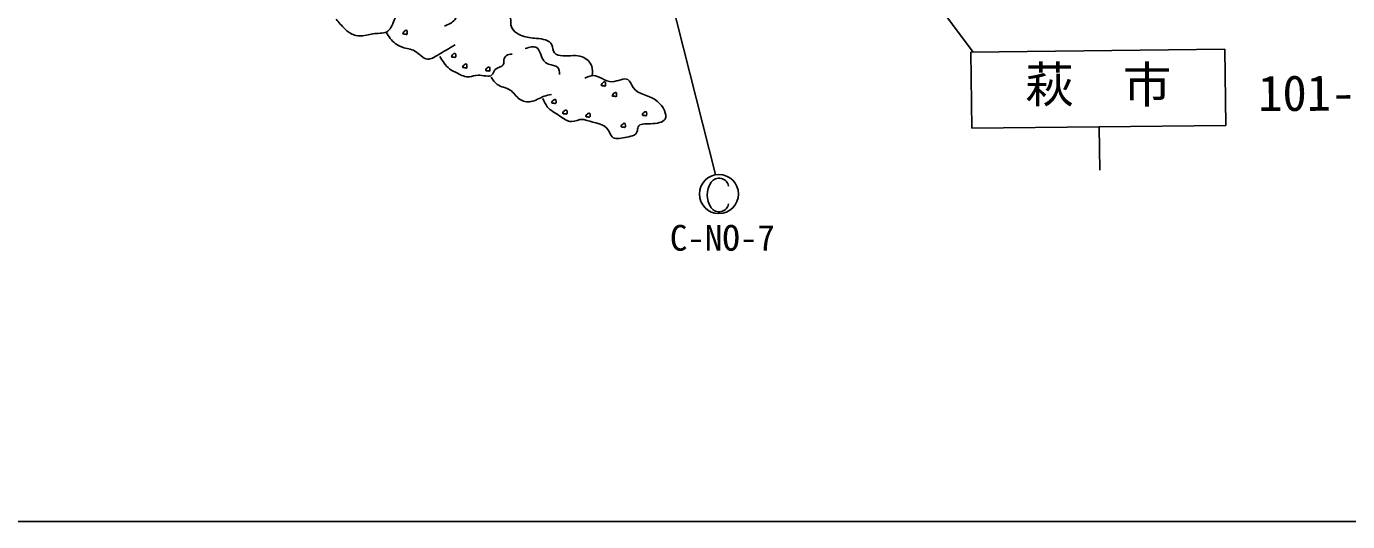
# Model space of a CAD drawing. Units: millimetres, scale not verified. Extents: x 40000 to 680000, y 20000 to 380000.
# Drawn here: x 80589 to 148328, y 205000 to 230366 of the extents above; entities that cross this region are included whole.
import ezdxf
from ezdxf.enums import TextEntityAlignment as Align

# ---------------------------------------------------------------- set-up
doc = ezdxf.new("R2010")
doc.units = ezdxf.units.MM
doc.header["$LTSCALE"] = 1000
for name, color, linetype, lineweight in [('M-BGD', 7, 'Continuous', 25), ('M-STR-STRC', 7, 'Continuous', 25), ('M-TTL-BAND', 7, 'Continuous', 25)]:
    doc.layers.add(name, color=color, linetype=linetype, lineweight=lineweight)
doc.styles.add('ＭＳ ゴシック', font='')
doc.styles.get('ＭＳ ゴシック').set_extended_font_data('MS Gothic')

msp = doc.modelspace()

# ---------------------------------------------------------------- linework, layer by layer
at = {"layer": 'M-BGD'}
for points, knots in [([(96471, 230738), (96610, 230570), (96750, 230401), (96912, 230246), (97057, 230107), (97220, 229979), (97405, 229922), (97624, 229854), (97874, 229887), (98105, 229935), (98222, 229959), (98333, 229987), (98455, 229999), (98683, 230023), (98945, 229990), (99116, 230116), (99205, 230182), (99269, 230292), (99323, 230401), (99388, 230532), (99438, 230661), (99492, 230790), (99568, 230972), (99653, 231153), (99738, 231335)], [0, 0, 0, 0, 1, 1, 1, 2, 2, 2, 3, 3, 3, 4, 4, 4, 5, 5, 5, 6, 6, 6, 7, 7, 7, 8, 8, 8, 8]), ([(109603, 227860), (109615, 228021), (109627, 228181), (109577, 228327), (109504, 228541), (109297, 228724), (109085, 228807), (108780, 228926), (108464, 228841), (108099, 228859), (107927, 228867), (107743, 228899), (107659, 229014), (107580, 229122), (107587, 229302), (107529, 229429), (107414, 229679), (107046, 229723), (106738, 229753), (106473, 229779), (106252, 229793), (106012, 229883), (105750, 229981), (105464, 230168), (105429, 230440), (105414, 230554), (105443, 230682), (105416, 230777), (105351, 231002), (104969, 231037), (104664, 231049), (104311, 231063), (104061, 231046), (103744, 231140), (103455, 231226), (103110, 231404), (102914, 231283), (102756, 231186), (102694, 230895), (102551, 230712), (102419, 230544), (102219, 230466), (102020, 230388)], [0, 0, 0, 0, 1, 1, 1, 2, 2, 2, 3, 3, 3, 4, 4, 4, 5, 5, 5, 6, 6, 6, 7, 7, 7, 8, 8, 8, 9, 9, 9, 10, 10, 10, 11, 11, 11, 12, 12, 12, 13, 13, 13, 14, 14, 14, 14]), ([(99038, 230064), (99170, 229853), (99301, 229642), (99492, 229494), (99602, 229408), (99732, 229343), (99868, 229299), (100080, 229232), (100305, 229218), (100503, 229105), (100731, 228974), (100922, 228711), (101151, 228690), (101320, 228675), (101511, 228792), (101682, 228898), (101833, 228990), (101970, 229072), (102110, 229157), (102259, 229246), (102411, 229338), (102564, 229429)], [0, 0, 0, 0, 1, 1, 1, 2, 2, 2, 3, 3, 3, 4, 4, 4, 5, 5, 5, 6, 6, 6, 7, 7, 7, 7]), ([(100088, 229952), (100077, 229951), (100063, 229960), (100046, 229965), (99989, 229985), (99908, 229964), (99894, 229993), (99884, 230013), (99905, 230055), (99936, 230090), (99984, 230146), (100055, 230184), (100088, 230159), (100108, 230144), (100113, 230107), (100116, 230062), (100118, 230012), (100116, 229952), (100088, 229952)], [0, 0, 0, 0, 1, 1, 1, 2, 2, 2, 3, 3, 3, 4, 4, 4, 5, 5, 5, 6, 6, 6, 6]), ([(102580, 228771), (102570, 228771), (102555, 228779), (102539, 228785), (102481, 228804), (102401, 228784), (102386, 228812), (102377, 228832), (102398, 228874), (102428, 228909), (102476, 228965), (102547, 229003), (102580, 228979), (102600, 228964), (102606, 228926), (102608, 228882), (102610, 228831), (102608, 228771), (102580, 228771)], [0, 0, 0, 0, 1, 1, 1, 2, 2, 2, 3, 3, 3, 4, 4, 4, 5, 5, 5, 6, 6, 6, 6]), ([(106159, 229237), (106385, 229300), (106611, 229364), (106749, 229281), (106929, 229172), (106960, 228813), (107121, 228603), (107182, 228522), (107264, 228463), (107361, 228428), (107519, 228370), (107721, 228374), (107820, 228275), (107900, 228195), (107915, 228049), (107929, 227903)], [0, 0, 0, 0, 1, 1, 1, 2, 2, 2, 3, 3, 3, 4, 4, 4, 5, 5, 5, 5]), ([(101786, 228833), (101930, 228595), (102073, 228357), (102279, 228198), (102401, 228103), (102544, 228036), (102694, 227964), (102893, 227869), (103103, 227766), (103303, 227783), (103445, 227795), (103582, 227866), (103744, 227873), (104000, 227885), (104319, 227734), (104457, 227886), (104515, 227951), (104541, 228070), (104612, 228146), (104730, 228271), (104972, 228278), (105040, 228405), (105084, 228488), (105054, 228623), (105092, 228729), (105129, 228833), (105232, 228911), (105338, 228936), (105390, 228949), (105442, 228949), (105494, 228949)], [0, 0, 0, 0, 1, 1, 1, 2, 2, 2, 3, 3, 3, 4, 4, 4, 5, 5, 5, 6, 6, 6, 7, 7, 7, 8, 8, 8, 9, 9, 9, 10, 10, 10, 10]), ([(103148, 228230), (103137, 228230), (103122, 228238), (103106, 228244), (103048, 228263), (102968, 228243), (102954, 228271), (102944, 228291), (102965, 228333), (102995, 228368), (103043, 228424), (103115, 228462), (103148, 228437), (103167, 228423), (103173, 228385), (103175, 228340), (103178, 228290), (103176, 228230), (103148, 228230)], [0, 0, 0, 0, 1, 1, 1, 2, 2, 2, 3, 3, 3, 4, 4, 4, 5, 5, 5, 6, 6, 6, 6]), ([(104329, 228071), (104319, 228071), (104304, 228080), (104288, 228085), (104230, 228104), (104150, 228084), (104136, 228113), (104126, 228132), (104147, 228175), (104177, 228210), (104225, 228265), (104297, 228303), (104329, 228279), (104349, 228264), (104355, 228227), (104357, 228182), (104359, 228131), (104357, 228072), (104329, 228071)], [0, 0, 0, 0, 1, 1, 1, 2, 2, 2, 3, 3, 3, 4, 4, 4, 5, 5, 5, 6, 6, 6, 6]), ([(104418, 227770), (104509, 227627), (104599, 227484), (104729, 227394), (104920, 227260), (105194, 227239), (105390, 227109), (105572, 226987), (105685, 226771), (105870, 226642), (106034, 226527), (106255, 226481), (106453, 226512), (106693, 226550), (106899, 226703), (107127, 226785), (107248, 226828), (107376, 226852), (107503, 226875)], [0, 0, 0, 0, 1, 1, 1, 2, 2, 2, 3, 3, 3, 4, 4, 4, 5, 5, 5, 6, 6, 6, 6]), ([(107075, 226668), (107139, 226520), (107202, 226372), (107296, 226253), (107456, 226049), (107704, 225932), (107944, 225773), (108140, 225643), (108331, 225485), (108540, 225488), (108724, 225491), (108922, 225619), (109110, 225605), (109180, 225599), (109247, 225575), (109318, 225553), (109723, 225427), (110218, 225393), (110433, 225034), (110498, 224926), (110537, 224788), (110614, 224710), (110753, 224571), (111013, 224623), (111275, 224671), (111551, 224722), (111827, 224769), (111898, 224983), (111922, 225056), (111922, 225149), (111949, 225216), (112025, 225399), (112308, 225378), (112585, 225384), (112916, 225392), (113238, 225438), (113337, 225618), (113461, 225844), (113235, 226281), (112948, 226525), (112530, 226880), (111983, 226829), (111703, 227238), (111608, 227377), (111544, 227568), (111431, 227640), (111239, 227762), (110905, 227542), (110614, 227536), (110254, 227529), (109960, 227851), (109642, 227848), (109503, 227846), (109358, 227782), (109214, 227718)], [0, 0, 0, 0, 1, 1, 1, 2, 2, 2, 3, 3, 3, 4, 4, 4, 5, 5, 5, 6, 6, 6, 7, 7, 7, 8, 8, 8, 9, 9, 9, 10, 10, 10, 11, 11, 11, 12, 12, 12, 13, 13, 13, 14, 14, 14, 15, 15, 15, 16, 16, 16, 17, 17, 17, 18, 18, 18, 18]), ([(110254, 227306), (110244, 227306), (110229, 227315), (110213, 227320), (110155, 227339), (110075, 227319), (110060, 227348), (110051, 227367), (110072, 227409), (110102, 227445), (110150, 227500), (110221, 227538), (110254, 227514), (110274, 227499), (110280, 227461), (110282, 227417), (110284, 227366), (110282, 227306), (110254, 227306)], [0, 0, 0, 0, 1, 1, 1, 2, 2, 2, 3, 3, 3, 4, 4, 4, 5, 5, 5, 6, 6, 6, 6]), ([(110822, 226765), (110811, 226765), (110796, 226773), (110780, 226779), (110722, 226798), (110642, 226778), (110628, 226806), (110618, 226826), (110639, 226868), (110669, 226903), (110717, 226959), (110789, 226997), (110822, 226973), (110841, 226958), (110847, 226920), (110849, 226876), (110852, 226825), (110850, 226765), (110822, 226765)], [0, 0, 0, 0, 1, 1, 1, 2, 2, 2, 3, 3, 3, 4, 4, 4, 5, 5, 5, 6, 6, 6, 6]), ([(107718, 226410), (107707, 226410), (107693, 226418), (107677, 226424), (107619, 226443), (107539, 226423), (107524, 226451), (107515, 226471), (107536, 226513), (107566, 226548), (107614, 226604), (107685, 226642), (107718, 226617), (107738, 226603), (107744, 226565), (107746, 226520), (107748, 226470), (107746, 226410), (107718, 226410)], [0, 0, 0, 0, 1, 1, 1, 2, 2, 2, 3, 3, 3, 4, 4, 4, 5, 5, 5, 6, 6, 6, 6]), ([(108285, 225868), (108275, 225868), (108260, 225877), (108244, 225882), (108186, 225901), (108106, 225881), (108092, 225910), (108082, 225930), (108103, 225972), (108133, 226007), (108181, 226063), (108253, 226101), (108285, 226076), (108305, 226061), (108311, 226024), (108313, 225979), (108316, 225929), (108313, 225869), (108285, 225868)], [0, 0, 0, 0, 1, 1, 1, 2, 2, 2, 3, 3, 3, 4, 4, 4, 5, 5, 5, 6, 6, 6, 6]), ([(109467, 225710), (109456, 225710), (109442, 225718), (109426, 225724), (109368, 225743), (109288, 225723), (109273, 225752), (109264, 225771), (109285, 225813), (109315, 225849), (109363, 225904), (109434, 225942), (109467, 225918), (109487, 225903), (109493, 225865), (109495, 225821), (109497, 225770), (109495, 225710), (109467, 225710)], [0, 0, 0, 0, 1, 1, 1, 2, 2, 2, 3, 3, 3, 4, 4, 4, 5, 5, 5, 6, 6, 6, 6]), ([(112365, 225784), (112354, 225783), (112340, 225792), (112323, 225797), (112266, 225817), (112185, 225796), (112171, 225825), (112162, 225845), (112182, 225887), (112213, 225922), (112261, 225978), (112332, 226016), (112365, 225991), (112385, 225976), (112391, 225939), (112393, 225894), (112395, 225844), (112393, 225784), (112365, 225784)], [0, 0, 0, 0, 1, 1, 1, 2, 2, 2, 3, 3, 3, 4, 4, 4, 5, 5, 5, 6, 6, 6, 6]), ([(111273, 225188), (111262, 225188), (111248, 225196), (111231, 225202), (111174, 225221), (111093, 225201), (111079, 225229), (111069, 225249), (111090, 225291), (111121, 225326), (111169, 225382), (111240, 225420), (111273, 225396), (111293, 225381), (111299, 225343), (111301, 225299), (111303, 225248), (111301, 225188), (111273, 225188)], [0, 0, 0, 0, 1, 1, 1, 2, 2, 2, 3, 3, 3, 4, 4, 4, 5, 5, 5, 6, 6, 6, 6])]:
    msp.add_open_spline(points, degree=3, knots=knots, dxfattribs=at)
at = {"layer": 'M-STR-STRC'}
for p, q in [((129136, 229054), (110570, 253774)), ((108344, 252770), (115917, 222783)), ((129018, 229053), (142034, 229195)), ((129018, 229052), (129060, 225146)), ((142077, 225288), (142034, 229195)), ((129060, 225146), (142077, 225288)), ((135619, 223006), (135595, 225218))]:
    msp.add_line(p, q, dxfattribs=at)
msp.add_circle((116094, 221780), 1000, dxfattribs=at)
for centre, radius, start, end in [((116644, 221730), 1151, 145.6197, 214.38045), ((116102, 222093), 499, 10.09099, 144.85137), ((116102, 221368), 499, 215.14878, 349.90886)]:
    msp.add_arc(centre, radius, start, end, dxfattribs=at)
at = {"layer": 'M-TTL-BAND'}
msp.add_line((40000, 205000), (579000, 205000), dxfattribs=at)

# ---------------------------------------------------------------- texts
at = {"layer": 'M-STR-STRC', "style": 'ＭＳ ゴシック'}
for s, height, p in [('萩\u3000市', 1833, (131797, 225921)), ('C-NO-7', 1320, (113578, 218481))]:
    msp.add_text(s, height=height, dxfattribs=at).set_placement(p, align=Align.BOTTOM_LEFT)
msp.add_text('101-NO-2', height=1833, rotation=0.257, dxfattribs=at).set_placement((143748, 225479), align=Align.BOTTOM_LEFT)

doc.saveas('drawing.dxf')
